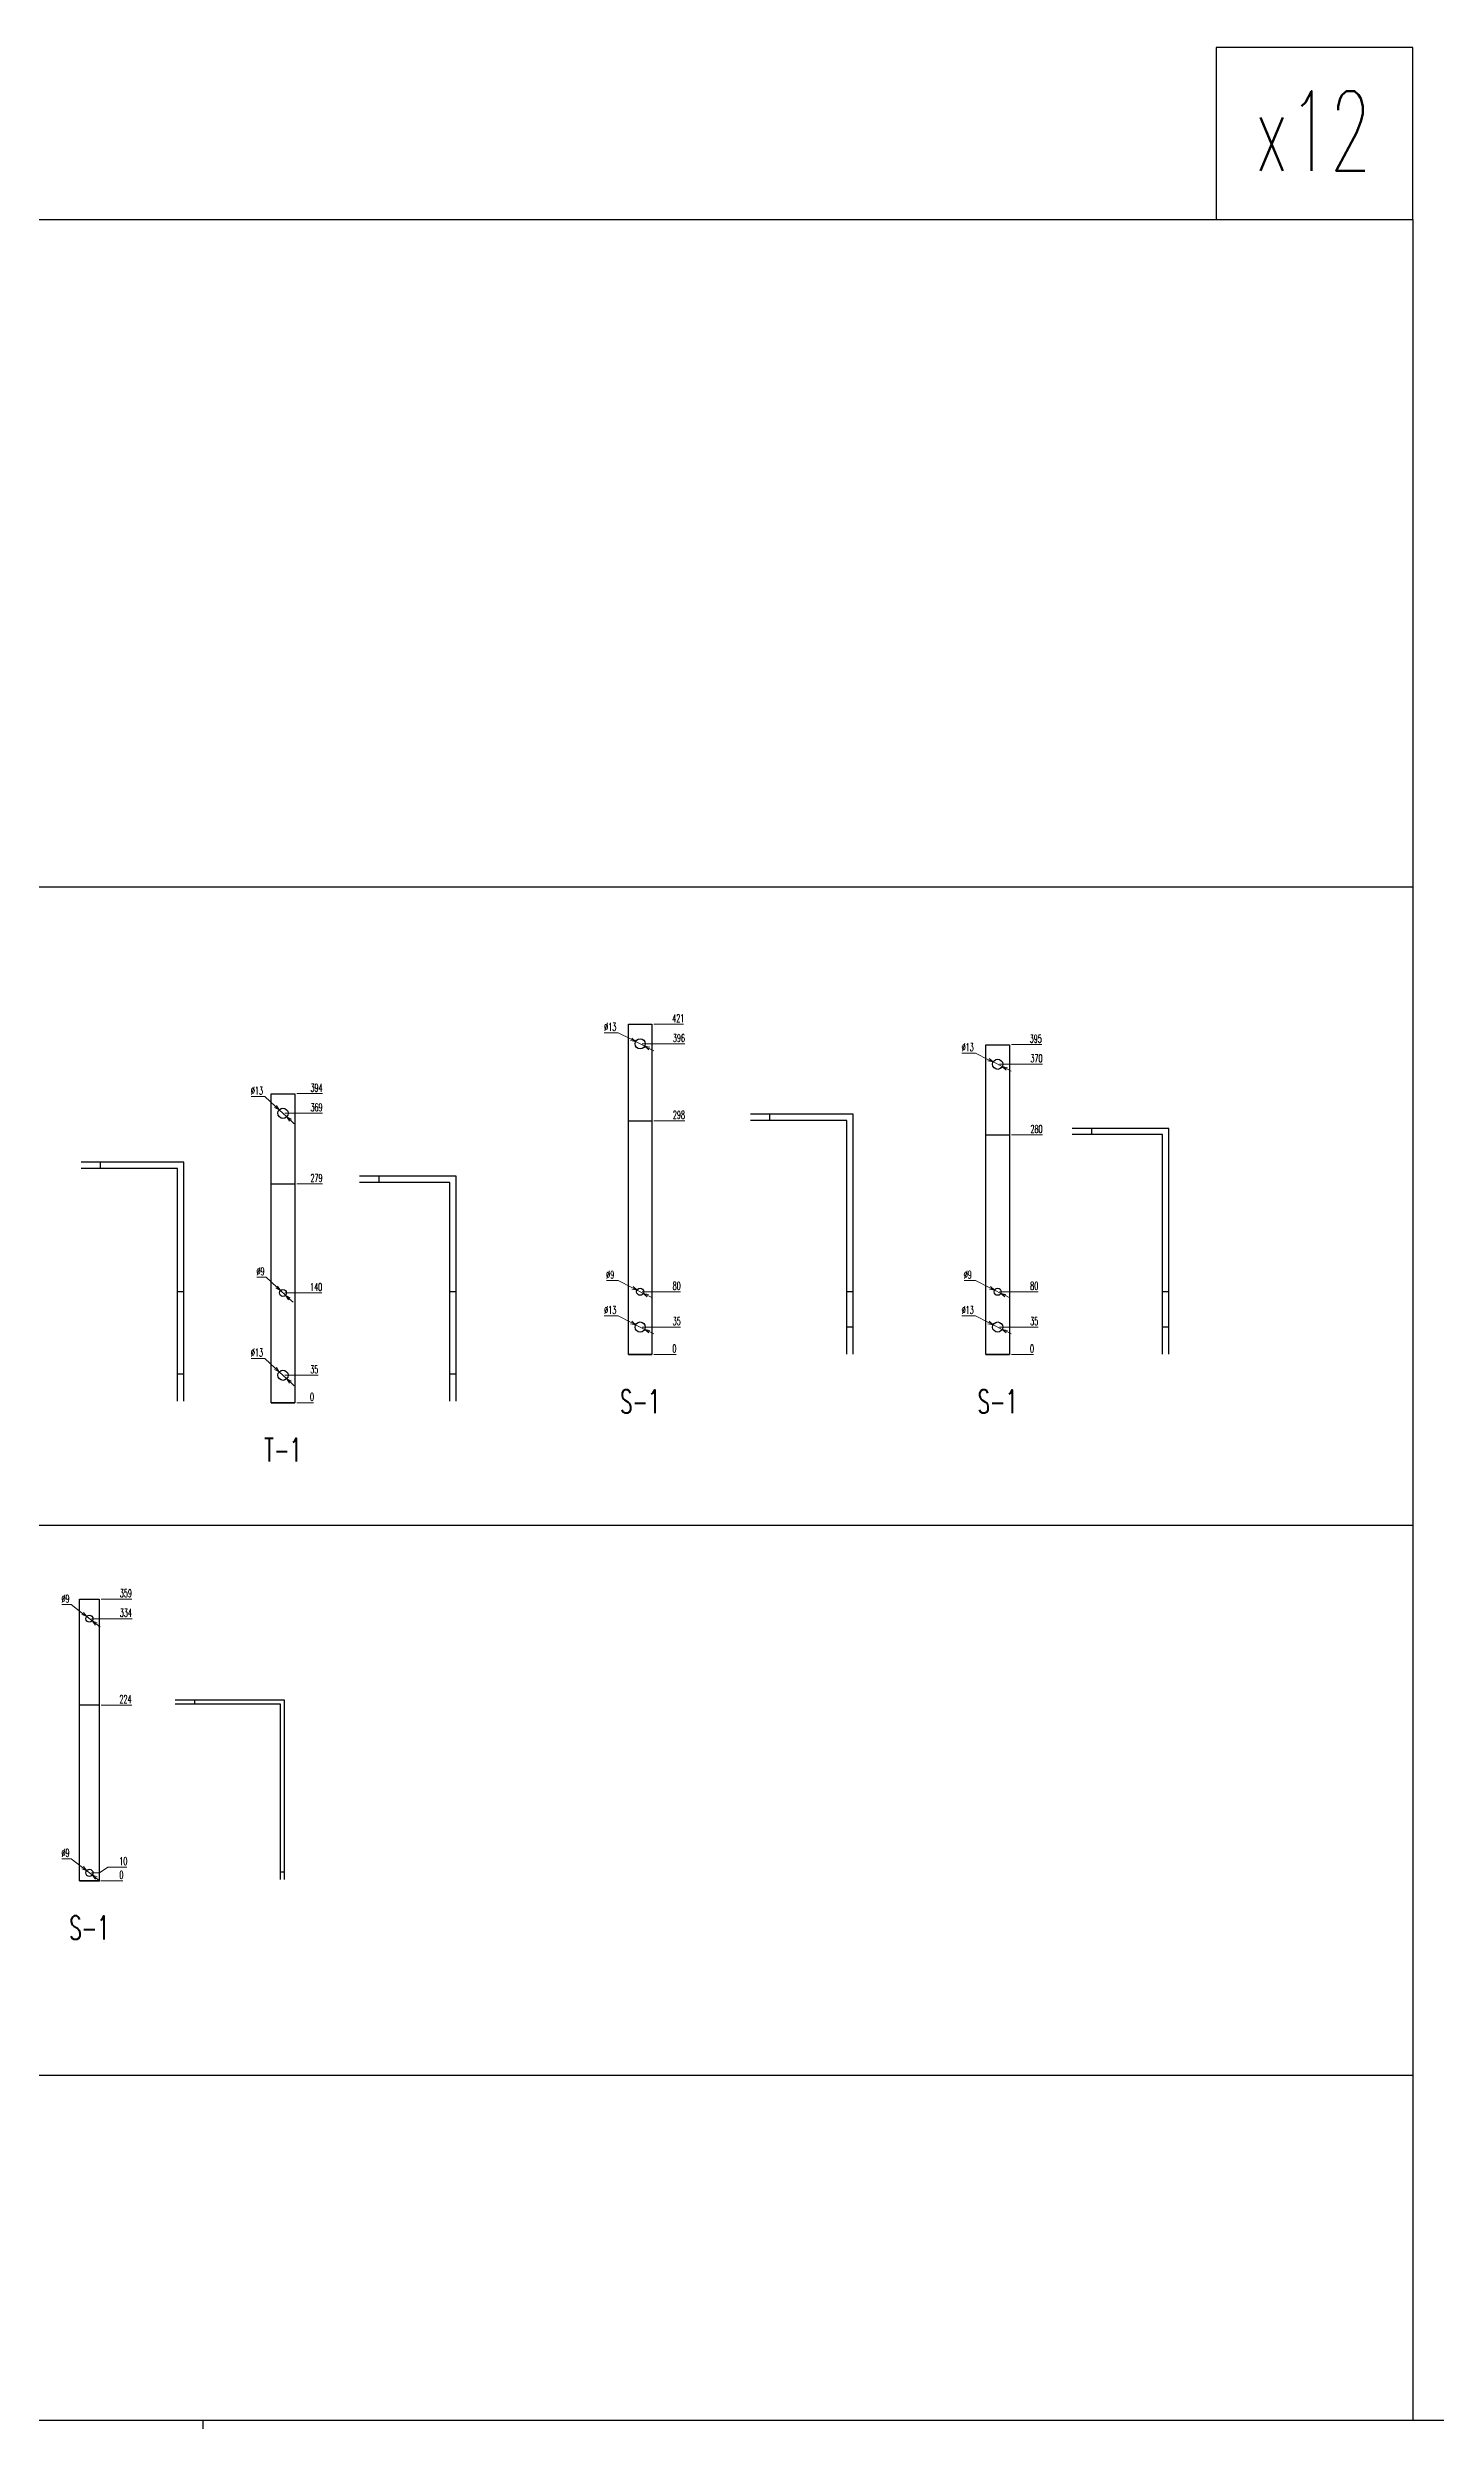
# Model space of a CAD drawing. Header units: millimetres. Extents: x -33730 to 17150, y -76829 to -27437.
# Drawn here: x -5736 to -3966, y -30463 to -27437 of the extents above; entities that cross this region are included whole.
import ezdxf
from ezdxf.enums import TextEntityAlignment as Align

# ---------------------------------------------------------------- set-up
doc = ezdxf.new("R2010")
doc.units = ezdxf.units.MM
doc.header["$LTSCALE"] = 3
doc.layers.add('@.TEXT', color=7, linetype='Continuous')
doc.layers.add('@.VISIBLE', color=7, linetype='Continuous')
doc.styles.add('Ann_w01', font='romans.shx', dxfattribs={"width": 0.6, "bigfont": 'chineset.shx'})
doc.styles.add('Arial', font='arial.ttf')
doc.dimstyles.new('Dim 01_SC05', dxfattribs={"dimscale": 5, "dimtxt": 2, "dimasz": 1.3, "dimexe": 0.5, "dimexo": 0.5, "dimgap": 0.5, "dimtad": 1, "dimtoh": 1, "dimdec": 1, "dimzin": 12, "dimdsep": 46, "dimtxsty": 'Ann_w01', "dimblk": 'OPEN30', "dimcen": 1.5, "dimclrd": 6, "dimclre": 6, "dimclrt": 3, "dimadec": 1, "dimazin": 3, "dimtm": 1e-09, "dimtfac": 1, "dimtdec": 1, "dimtmove": 0, "dimatfit": 3, "dimldrblk": 'OPEN30', "dimfxl": 1, "dimtolj": 1, "dimlwd": 20, "dimlwe": 20, "dimarcsym": 0})

# ---------------------------------------------------------------- blocks, each defined once
blk = doc.blocks.new('KHUNG BAN VE (Made by Tung)')
at = {"layer": '@.VISIBLE', "color": 8}
blk.add_line((75.75, 207), (75.75, 210), dxfattribs=at)
blk.add_lwpolyline([(0, 0), (297, 0), (297, 210), (0, 210)], close=True, dxfattribs=at)
at = {"layer": '@.TEXT', "color": 1, "style": 'Arial'}
for tag, height, p in [('DESIGNER_NAME', 2, (38, 15.5)), ('PROJECT_CODE', 2, (258.5, 15.5)), ('SCALE', 2, (289, 15.5)), ('APPROVED_NAME', 2, (38, 10.5)), ('CUSTOMER_NAME', 2, (258.5, 10.5)), ('PAGE', 2, (289, 10.5)), ('DRAWING_NAME', 4, (173, 8)), ('TOTAL', 2, (289, 5.5))]:
    blk.add_attdef(tag, text='', height=height, dxfattribs=at).set_placement(p, align=Align.MIDDLE_CENTER)
blk = doc.blocks.new('*D382')
at = {"layer": '@.VISIBLE', "color": 6, "lineweight": 20, "transparency": 16777216}
blk.add_line((-5667.6, -29774.4), (-5639.8, -29774.4), dxfattribs=at)
at = {"layer": 'Defpoints', "color": 0, "transparency": 16777216}
for p in [(-5682.6, -29774.4), (-5670.1, -29774.4), (-5646.3, -29774.4)]:
    blk.add_point(p, dxfattribs=at)
at = {"layer": '@.VISIBLE', "color": 3, "transparency": 16777216, "insert": (-5641.8, -29766.9), "char_height": 10, "attachment_point": 5, "style": 'Ann_w01'}
blk.add_mtext('\\A1;0', dxfattribs=at)
blk = doc.blocks.new('_Open30')
at = {"color": 0, "linetype": 'ByBlock', "lineweight": -2}
for p, q in [((-1, 0.27), (0, 0)), ((0, 0), (-1, -0.27)), ((0, 0), (-1, 0))]:
    blk.add_line(p, q, dxfattribs=at)
blk = doc.blocks.new('*D383')
at = {"layer": '@.VISIBLE', "color": 6, "lineweight": 20, "transparency": 16777216}
for p, q in [((-5680.1, -29764.4), (-5669.6, -29764.4)), ((-5669.6, -29764.4), (-5659.3, -29757)), ((-5659.3, -29757), (-5635, -29757))]:
    blk.add_line(p, q, dxfattribs=at)
at = {"layer": 'Defpoints', "color": 0, "transparency": 16777216}
for p in [(-5682.6, -29764.4), (-5646.3, -29757), (-5682.6, -29774.4)]:
    blk.add_point(p, dxfattribs=at)
at = {"layer": '@.VISIBLE', "color": 3, "transparency": 16777216, "insert": (-5639.4, -29749.5), "char_height": 10, "attachment_point": 5, "style": 'Ann_w01'}
blk.add_mtext('\\A1;10', dxfattribs=at)
blk = doc.blocks.new('*D384')
at = {"layer": '@.VISIBLE', "color": 6, "lineweight": 20, "transparency": 16777216}
blk.add_line((-5667.6, -29550.4), (-5628.7, -29550.4), dxfattribs=at)
at = {"layer": 'Defpoints', "color": 0, "transparency": 16777216}
for p in [(-5670.1, -29550.4), (-5646.9, -29550.4), (-5682.6, -29774.4)]:
    blk.add_point(p, dxfattribs=at)
at = {"layer": '@.VISIBLE', "color": 3, "transparency": 16777216, "insert": (-5636.5, -29542.9), "char_height": 10, "attachment_point": 5, "style": 'Ann_w01'}
blk.add_mtext('\\A1;224', dxfattribs=at)
blk = doc.blocks.new('*D385')
at = {"layer": '@.VISIBLE', "color": 6, "lineweight": 20, "transparency": 16777216}
blk.add_line((-5680.1, -29440.4), (-5628.3, -29440.4), dxfattribs=at)
at = {"layer": 'Defpoints', "color": 0, "transparency": 16777216}
for p in [(-5682.6, -29440.4), (-5646.5, -29440.4), (-5682.6, -29774.4)]:
    blk.add_point(p, dxfattribs=at)
at = {"layer": '@.VISIBLE', "color": 3, "transparency": 16777216, "insert": (-5636.1, -29432.9), "char_height": 10, "attachment_point": 5, "style": 'Ann_w01'}
blk.add_mtext('\\A1;334', dxfattribs=at)
blk = doc.blocks.new('*D386')
at = {"layer": '@.VISIBLE', "color": 6, "lineweight": 20, "transparency": 16777216}
blk.add_line((-5667.6, -29415.4), (-5628.5, -29415.4), dxfattribs=at)
at = {"layer": 'Defpoints', "color": 0, "transparency": 16777216}
for p in [(-5670.1, -29415.4), (-5646.2, -29415.4), (-5682.6, -29774.4)]:
    blk.add_point(p, dxfattribs=at)
at = {"layer": '@.VISIBLE', "color": 3, "transparency": 16777216, "insert": (-5636.1, -29407.9), "char_height": 10, "attachment_point": 5, "style": 'Ann_w01'}
blk.add_mtext('\\A1;359', dxfattribs=at)
blk = doc.blocks.new('*D387')
at = {"layer": '@.VISIBLE', "color": 6, "lineweight": 20, "transparency": 16777216}
for p, q in [((-5717.6, -29746.4), (-5706, -29746.4)), ((-5706, -29746.4), (-5691.3, -29757.7)), ((-5679, -29767.1), (-5686.1, -29761.7)), ((-5673.8, -29771.1), (-5668.7, -29775))]:
    blk.add_line(p, q, dxfattribs=at)
at = {"layer": 'Defpoints', "color": 0, "transparency": 16777216}
for p in [(-5686.1, -29761.7), (-5679, -29767.1)]:
    blk.add_point(p, dxfattribs=at)
at = {"layer": '@.VISIBLE', "color": 6, "lineweight": 20, "transparency": 16777216, "xscale": 6.5, "yscale": 6.5, "zscale": 6.5}
for p, rotation in [((-5686.1, -29761.7), 322.5227353006362), ((-5679, -29767.1), 142.5227353006362)]:
    blk.add_blockref('_Open30', p, dxfattribs=dict(at, rotation=rotation))
at = {"layer": '@.VISIBLE', "color": 3, "transparency": 16777216, "insert": (-5713.1, -29738.9), "char_height": 10, "attachment_point": 5, "style": 'Ann_w01'}
blk.add_mtext('\\A1;∅9', dxfattribs=at)
blk = doc.blocks.new('*D388')
at = {"layer": '@.VISIBLE', "color": 6, "lineweight": 20, "transparency": 16777216}
for p, q in [((-5717.6, -29422.4), (-5706, -29422.4)), ((-5706, -29422.4), (-5691.3, -29433.7)), ((-5679, -29443.1), (-5686.1, -29437.7)), ((-5673.8, -29447.1), (-5668.7, -29451))]:
    blk.add_line(p, q, dxfattribs=at)
at = {"layer": 'Defpoints', "color": 0, "transparency": 16777216}
for p in [(-5686.1, -29437.7), (-5679, -29443.1)]:
    blk.add_point(p, dxfattribs=at)
at = {"layer": '@.VISIBLE', "color": 6, "lineweight": 20, "transparency": 16777216, "xscale": 6.5, "yscale": 6.5, "zscale": 6.5}
for p, rotation in [((-5686.1, -29437.7), 322.5227353004735), ((-5679, -29443.1), 142.5227353004735)]:
    blk.add_blockref('_Open30', p, dxfattribs=dict(at, rotation=rotation))
at = {"layer": '@.VISIBLE', "color": 3, "transparency": 16777216, "insert": (-5713.1, -29414.9), "char_height": 10, "attachment_point": 5, "style": 'Ann_w01'}
blk.add_mtext('\\A1;∅9', dxfattribs=at)
blk = doc.blocks.new('*D420')
at = {"layer": '@.VISIBLE', "color": 6, "lineweight": 20, "transparency": 16777216}
blk.add_line((-4962.7, -29103.5), (-4934.5, -29103.5), dxfattribs=at)
at = {"layer": 'Defpoints', "color": 0, "transparency": 16777216}
for p in [(-4980.2, -29103.5), (-4965.2, -29103.5), (-4941, -29103.5)]:
    blk.add_point(p, dxfattribs=at)
at = {"layer": '@.VISIBLE', "color": 3, "transparency": 16777216, "insert": (-4936.5, -29096), "char_height": 10, "attachment_point": 5, "style": 'Ann_w01'}
blk.add_mtext('\\A1;0', dxfattribs=at)
blk = doc.blocks.new('*D421')
at = {"layer": '@.VISIBLE', "color": 6, "lineweight": 20, "transparency": 16777216}
blk.add_line((-4977.7, -29068.5), (-4928.8, -29068.5), dxfattribs=at)
at = {"layer": 'Defpoints', "color": 0, "transparency": 16777216}
for p in [(-4980.2, -29068.5), (-4941, -29068.5), (-4980.2, -29103.5)]:
    blk.add_point(p, dxfattribs=at)
at = {"layer": '@.VISIBLE', "color": 3, "transparency": 16777216, "insert": (-4933.6, -29061), "char_height": 10, "attachment_point": 5, "style": 'Ann_w01'}
blk.add_mtext('\\A1;35', dxfattribs=at)
blk = doc.blocks.new('*D422')
at = {"layer": '@.VISIBLE', "color": 6, "lineweight": 20, "transparency": 16777216}
blk.add_line((-4977.7, -29023.5), (-4928.8, -29023.5), dxfattribs=at)
at = {"layer": 'Defpoints', "color": 0, "transparency": 16777216}
for p in [(-4980.2, -29023.5), (-4941, -29023.5), (-4980.2, -29103.5)]:
    blk.add_point(p, dxfattribs=at)
at = {"layer": '@.VISIBLE', "color": 3, "transparency": 16777216, "insert": (-4933.6, -29016), "char_height": 10, "attachment_point": 5, "style": 'Ann_w01'}
blk.add_mtext('\\A1;80', dxfattribs=at)
blk = doc.blocks.new('*D423')
at = {"layer": '@.VISIBLE', "color": 6, "lineweight": 20, "transparency": 16777216}
blk.add_line((-4962.7, -28805.5), (-4923.1, -28805.5), dxfattribs=at)
at = {"layer": 'Defpoints', "color": 0, "transparency": 16777216}
for p in [(-4965.2, -28805.5), (-4941, -28805.5), (-4980.2, -29103.5)]:
    blk.add_point(p, dxfattribs=at)
at = {"layer": '@.VISIBLE', "color": 3, "transparency": 16777216, "insert": (-4930.8, -28798), "char_height": 10, "attachment_point": 5, "style": 'Ann_w01'}
blk.add_mtext('\\A1;298', dxfattribs=at)
blk = doc.blocks.new('*D414')
at = {"layer": '@.VISIBLE', "color": 6, "lineweight": 20, "transparency": 16777216}
blk.add_line((-4977.7, -28707.5), (-4923.1, -28707.5), dxfattribs=at)
at = {"layer": 'Defpoints', "color": 0, "transparency": 16777216}
for p in [(-4980.2, -28707.5), (-4941, -28707.5), (-4980.2, -29103.5)]:
    blk.add_point(p, dxfattribs=at)
at = {"layer": '@.VISIBLE', "color": 3, "transparency": 16777216, "insert": (-4930.8, -28700), "char_height": 10, "attachment_point": 5, "style": 'Ann_w01'}
blk.add_mtext('\\A1;396', dxfattribs=at)
blk = doc.blocks.new('*D415')
at = {"layer": '@.VISIBLE', "color": 6, "lineweight": 20, "transparency": 16777216}
blk.add_line((-4962.7, -28682.5), (-4924.8, -28682.5), dxfattribs=at)
at = {"layer": 'Defpoints', "color": 0, "transparency": 16777216}
for p in [(-4965.2, -28682.5), (-4941, -28682.5), (-4980.2, -29103.5)]:
    blk.add_point(p, dxfattribs=at)
at = {"layer": '@.VISIBLE', "color": 3, "transparency": 16777216, "insert": (-4931.6, -28675), "char_height": 10, "attachment_point": 5, "style": 'Ann_w01'}
blk.add_mtext('\\A1;421', dxfattribs=at)
blk = doc.blocks.new('*D416')
at = {"layer": '@.VISIBLE', "color": 6, "lineweight": 20, "transparency": 16777216}
for p, q in [((-5026, -28693.3), (-5008.3, -28693.3)), ((-5008.3, -28693.3), (-4991.8, -28701.7)), ((-4974.4, -28710.5), (-4986, -28704.6)), ((-4968.6, -28713.4), (-4962.8, -28716.3))]:
    blk.add_line(p, q, dxfattribs=at)
at = {"layer": 'Defpoints', "color": 0, "transparency": 16777216}
for p in [(-4986, -28704.6), (-4974.4, -28710.5)]:
    blk.add_point(p, dxfattribs=at)
at = {"layer": '@.VISIBLE', "color": 6, "lineweight": 20, "transparency": 16777216, "xscale": 6.5, "yscale": 6.5, "zscale": 6.5}
for p, rotation in [((-4986, -28704.6), 333.2164767374788), ((-4974.4, -28710.5), 153.2164767374788)]:
    blk.add_blockref('_Open30', p, dxfattribs=dict(at, rotation=rotation))
at = {"layer": '@.VISIBLE', "color": 3, "transparency": 16777216, "insert": (-5018.4, -28685.8), "char_height": 10, "attachment_point": 5, "style": 'Ann_w01'}
blk.add_mtext('\\A1;∅13', dxfattribs=at)
blk = doc.blocks.new('*D417')
at = {"layer": '@.VISIBLE', "color": 6, "lineweight": 20, "transparency": 16777216}
for p, q in [((-5023, -29009.3), (-5008.3, -29009.3)), ((-5008.3, -29009.3), (-4990, -29018.6)), ((-4976.2, -29025.6), (-4984.2, -29021.5)), ((-4970.4, -29028.5), (-4964.6, -29031.4))]:
    blk.add_line(p, q, dxfattribs=at)
at = {"layer": 'Defpoints', "color": 0, "transparency": 16777216}
for p in [(-4984.2, -29021.5), (-4976.2, -29025.6)]:
    blk.add_point(p, dxfattribs=at)
at = {"layer": '@.VISIBLE', "color": 6, "lineweight": 20, "transparency": 16777216, "xscale": 6.5, "yscale": 6.5, "zscale": 6.5}
for p, rotation in [((-4984.2, -29021.5), 333.2164767373988), ((-4976.2, -29025.6), 153.2164767373988)]:
    blk.add_blockref('_Open30', p, dxfattribs=dict(at, rotation=rotation))
at = {"layer": '@.VISIBLE', "color": 3, "transparency": 16777216, "insert": (-5018.4, -29001.8), "char_height": 10, "attachment_point": 5, "style": 'Ann_w01'}
blk.add_mtext('\\A1;∅9', dxfattribs=at)
blk = doc.blocks.new('*D418')
at = {"layer": '@.VISIBLE', "color": 6, "lineweight": 20, "transparency": 16777216}
for p, q in [((-5026, -29054.3), (-5008.3, -29054.3)), ((-5008.3, -29054.3), (-4991.8, -29062.7)), ((-4974.4, -29071.5), (-4986, -29065.6)), ((-4968.6, -29074.4), (-4962.8, -29077.3))]:
    blk.add_line(p, q, dxfattribs=at)
at = {"layer": 'Defpoints', "color": 0, "transparency": 16777216}
for p in [(-4986, -29065.6), (-4974.4, -29071.5)]:
    blk.add_point(p, dxfattribs=at)
at = {"layer": '@.VISIBLE', "color": 6, "lineweight": 20, "transparency": 16777216, "xscale": 6.5, "yscale": 6.5, "zscale": 6.5}
for p, rotation in [((-4986, -29065.6), 333.2164767375525), ((-4974.4, -29071.5), 153.2164767375525)]:
    blk.add_blockref('_Open30', p, dxfattribs=dict(at, rotation=rotation))
at = {"layer": '@.VISIBLE', "color": 3, "transparency": 16777216, "insert": (-5018.4, -29046.8), "char_height": 10, "attachment_point": 5, "style": 'Ann_w01'}
blk.add_mtext('\\A1;∅13', dxfattribs=at)
blk = doc.blocks.new('*D429')
at = {"layer": '@.VISIBLE', "color": 6, "lineweight": 20, "transparency": 16777216}
blk.add_line((-4506.8, -29103.5), (-4478.6, -29103.5), dxfattribs=at)
at = {"layer": 'Defpoints', "color": 0, "transparency": 16777216}
for p in [(-4524.3, -29103.5), (-4509.3, -29103.5), (-4485.1, -29103.5)]:
    blk.add_point(p, dxfattribs=at)
at = {"layer": '@.VISIBLE', "color": 3, "transparency": 16777216, "insert": (-4480.6, -29096), "char_height": 10, "attachment_point": 5, "style": 'Ann_w01'}
blk.add_mtext('\\A1;0', dxfattribs=at)
blk = doc.blocks.new('*D430')
at = {"layer": '@.VISIBLE', "color": 6, "lineweight": 20, "transparency": 16777216}
blk.add_line((-4521.8, -29068.5), (-4472.8, -29068.5), dxfattribs=at)
at = {"layer": 'Defpoints', "color": 0, "transparency": 16777216}
for p in [(-4524.3, -29068.5), (-4485.1, -29068.5), (-4524.3, -29103.5)]:
    blk.add_point(p, dxfattribs=at)
at = {"layer": '@.VISIBLE', "color": 3, "transparency": 16777216, "insert": (-4477.7, -29061), "char_height": 10, "attachment_point": 5, "style": 'Ann_w01'}
blk.add_mtext('\\A1;35', dxfattribs=at)
blk = doc.blocks.new('*D431')
at = {"layer": '@.VISIBLE', "color": 6, "lineweight": 20, "transparency": 16777216}
blk.add_line((-4521.8, -29023.5), (-4472.8, -29023.5), dxfattribs=at)
at = {"layer": 'Defpoints', "color": 0, "transparency": 16777216}
for p in [(-4524.3, -29023.5), (-4485.1, -29023.5), (-4524.3, -29103.5)]:
    blk.add_point(p, dxfattribs=at)
at = {"layer": '@.VISIBLE', "color": 3, "transparency": 16777216, "insert": (-4477.7, -29016), "char_height": 10, "attachment_point": 5, "style": 'Ann_w01'}
blk.add_mtext('\\A1;80', dxfattribs=at)
blk = doc.blocks.new('*D432')
at = {"layer": '@.VISIBLE', "color": 6, "lineweight": 20, "transparency": 16777216}
blk.add_line((-4506.8, -28823.5), (-4467.1, -28823.5), dxfattribs=at)
at = {"layer": 'Defpoints', "color": 0, "transparency": 16777216}
for p in [(-4509.3, -28823.5), (-4485.1, -28823.5), (-4524.3, -29103.5)]:
    blk.add_point(p, dxfattribs=at)
at = {"layer": '@.VISIBLE', "color": 3, "transparency": 16777216, "insert": (-4474.8, -28816), "char_height": 10, "attachment_point": 5, "style": 'Ann_w01'}
blk.add_mtext('\\A1;280', dxfattribs=at)
blk = doc.blocks.new('*D433')
at = {"layer": '@.VISIBLE', "color": 6, "lineweight": 20, "transparency": 16777216}
blk.add_line((-4521.8, -28733.5), (-4467.1, -28733.5), dxfattribs=at)
at = {"layer": 'Defpoints', "color": 0, "transparency": 16777216}
for p in [(-4524.3, -28733.5), (-4485.1, -28733.5), (-4524.3, -29103.5)]:
    blk.add_point(p, dxfattribs=at)
at = {"layer": '@.VISIBLE', "color": 3, "transparency": 16777216, "insert": (-4474.8, -28726), "char_height": 10, "attachment_point": 5, "style": 'Ann_w01'}
blk.add_mtext('\\A1;370', dxfattribs=at)
blk = doc.blocks.new('*D434')
at = {"layer": '@.VISIBLE', "color": 6, "lineweight": 20, "transparency": 16777216}
blk.add_line((-4506.8, -28708.5), (-4468, -28708.5), dxfattribs=at)
at = {"layer": 'Defpoints', "color": 0, "transparency": 16777216}
for p in [(-4509.3, -28708.5), (-4485.9, -28708.5), (-4524.3, -29103.5)]:
    blk.add_point(p, dxfattribs=at)
at = {"layer": '@.VISIBLE', "color": 3, "transparency": 16777216, "insert": (-4475.7, -28701), "char_height": 10, "attachment_point": 5, "style": 'Ann_w01'}
blk.add_mtext('\\A1;395', dxfattribs=at)
blk = doc.blocks.new('*D435')
at = {"layer": '@.VISIBLE', "color": 6, "lineweight": 20, "transparency": 16777216}
for p, q in [((-4570.1, -28719.3), (-4552.4, -28719.3)), ((-4552.4, -28719.3), (-4535.9, -28727.7)), ((-4518.5, -28736.5), (-4530.1, -28730.6)), ((-4512.7, -28739.4), (-4506.9, -28742.3))]:
    blk.add_line(p, q, dxfattribs=at)
at = {"layer": 'Defpoints', "color": 0, "transparency": 16777216}
for p in [(-4530.1, -28730.6), (-4518.5, -28736.5)]:
    blk.add_point(p, dxfattribs=at)
at = {"layer": '@.VISIBLE', "color": 6, "lineweight": 20, "transparency": 16777216, "xscale": 6.5, "yscale": 6.5, "zscale": 6.5}
for p, rotation in [((-4530.1, -28730.6), 333.2164767375273), ((-4518.5, -28736.5), 153.2164767375273)]:
    blk.add_blockref('_Open30', p, dxfattribs=dict(at, rotation=rotation))
at = {"layer": '@.VISIBLE', "color": 3, "transparency": 16777216, "insert": (-4562.5, -28711.8), "char_height": 10, "attachment_point": 5, "style": 'Ann_w01'}
blk.add_mtext('\\A1;∅13', dxfattribs=at)
blk = doc.blocks.new('*D436')
at = {"layer": '@.VISIBLE', "color": 6, "lineweight": 20, "transparency": 16777216}
for p, q in [((-4567.1, -29009.3), (-4552.4, -29009.3)), ((-4552.4, -29009.3), (-4534.1, -29018.6)), ((-4520.3, -29025.6), (-4528.3, -29021.5)), ((-4514.5, -29028.5), (-4508.7, -29031.4))]:
    blk.add_line(p, q, dxfattribs=at)
at = {"layer": 'Defpoints', "color": 0, "transparency": 16777216}
for p in [(-4528.3, -29021.5), (-4520.3, -29025.6)]:
    blk.add_point(p, dxfattribs=at)
at = {"layer": '@.VISIBLE', "color": 6, "lineweight": 20, "transparency": 16777216, "xscale": 6.5, "yscale": 6.5, "zscale": 6.5}
for p, rotation in [((-4528.3, -29021.5), 333.2164767373392), ((-4520.3, -29025.6), 153.2164767373392)]:
    blk.add_blockref('_Open30', p, dxfattribs=dict(at, rotation=rotation))
at = {"layer": '@.VISIBLE', "color": 3, "transparency": 16777216, "insert": (-4562.5, -29001.8), "char_height": 10, "attachment_point": 5, "style": 'Ann_w01'}
blk.add_mtext('\\A1;∅9', dxfattribs=at)
blk = doc.blocks.new('*D437')
at = {"layer": '@.VISIBLE', "color": 6, "lineweight": 20, "transparency": 16777216}
for p, q in [((-4570.1, -29054.3), (-4552.4, -29054.3)), ((-4552.4, -29054.3), (-4535.9, -29062.7)), ((-4518.5, -29071.5), (-4530.1, -29065.6)), ((-4512.7, -29074.4), (-4506.9, -29077.3))]:
    blk.add_line(p, q, dxfattribs=at)
at = {"layer": 'Defpoints', "color": 0, "transparency": 16777216}
for p in [(-4530.1, -29065.6), (-4518.5, -29071.5)]:
    blk.add_point(p, dxfattribs=at)
at = {"layer": '@.VISIBLE', "color": 6, "lineweight": 20, "transparency": 16777216, "xscale": 6.5, "yscale": 6.5, "zscale": 6.5}
for p, rotation in [((-4530.1, -29065.6), 333.2164767375524), ((-4518.5, -29071.5), 153.2164767375524)]:
    blk.add_blockref('_Open30', p, dxfattribs=dict(at, rotation=rotation))
at = {"layer": '@.VISIBLE', "color": 3, "transparency": 16777216, "insert": (-4562.5, -29046.8), "char_height": 10, "attachment_point": 5, "style": 'Ann_w01'}
blk.add_mtext('\\A1;∅13', dxfattribs=at)
blk = doc.blocks.new('*D452')
at = {"layer": '@.VISIBLE', "color": 6, "lineweight": 20, "transparency": 16777216}
blk.add_line((-5418.2, -29165), (-5396.7, -29165), dxfattribs=at)
at = {"layer": 'Defpoints', "color": 0, "transparency": 16777216}
for p in [(-5435.7, -29165), (-5420.7, -29165), (-5403.2, -29165)]:
    blk.add_point(p, dxfattribs=at)
at = {"layer": '@.VISIBLE', "color": 3, "transparency": 16777216, "insert": (-5398.7, -29157.5), "char_height": 10, "attachment_point": 5, "style": 'Ann_w01'}
blk.add_mtext('\\A1;0', dxfattribs=at)
blk = doc.blocks.new('*D453')
at = {"layer": '@.VISIBLE', "color": 6, "lineweight": 20, "transparency": 16777216}
blk.add_line((-5433.2, -29130), (-5391, -29130), dxfattribs=at)
at = {"layer": 'Defpoints', "color": 0, "transparency": 16777216}
for p in [(-5435.7, -29130), (-5403.2, -29130), (-5435.7, -29165)]:
    blk.add_point(p, dxfattribs=at)
at = {"layer": '@.VISIBLE', "color": 3, "transparency": 16777216, "insert": (-5395.9, -29122.5), "char_height": 10, "attachment_point": 5, "style": 'Ann_w01'}
blk.add_mtext('\\A1;35', dxfattribs=at)
blk = doc.blocks.new('*D454')
at = {"layer": '@.VISIBLE', "color": 6, "lineweight": 20, "transparency": 16777216}
blk.add_line((-5433.2, -29025), (-5386.2, -29025), dxfattribs=at)
at = {"layer": 'Defpoints', "color": 0, "transparency": 16777216}
for p in [(-5435.7, -29025), (-5403.2, -29025), (-5435.7, -29165)]:
    blk.add_point(p, dxfattribs=at)
at = {"layer": '@.VISIBLE', "color": 3, "transparency": 16777216, "insert": (-5393.5, -29017.5), "char_height": 10, "attachment_point": 5, "style": 'Ann_w01'}
blk.add_mtext('\\A1;140', dxfattribs=at)
blk = doc.blocks.new('*D455')
at = {"layer": '@.VISIBLE', "color": 6, "lineweight": 20, "transparency": 16777216}
blk.add_line((-5418.2, -28886), (-5385.5, -28886), dxfattribs=at)
at = {"layer": 'Defpoints', "color": 0, "transparency": 16777216}
for p in [(-5420.7, -28886), (-5403.1, -28886), (-5435.7, -29165)]:
    blk.add_point(p, dxfattribs=at)
at = {"layer": '@.VISIBLE', "color": 3, "transparency": 16777216, "insert": (-5393, -28878.5), "char_height": 10, "attachment_point": 5, "style": 'Ann_w01'}
blk.add_mtext('\\A1;279', dxfattribs=at)
blk = doc.blocks.new('*D456')
at = {"layer": '@.VISIBLE', "color": 6, "lineweight": 20, "transparency": 16777216}
blk.add_line((-5433.2, -28796), (-5385.5, -28796), dxfattribs=at)
at = {"layer": 'Defpoints', "color": 0, "transparency": 16777216}
for p in [(-5435.7, -28796), (-5403.1, -28796), (-5435.7, -29165)]:
    blk.add_point(p, dxfattribs=at)
at = {"layer": '@.VISIBLE', "color": 3, "transparency": 16777216, "insert": (-5393, -28788.5), "char_height": 10, "attachment_point": 5, "style": 'Ann_w01'}
blk.add_mtext('\\A1;369', dxfattribs=at)
blk = doc.blocks.new('*D457')
at = {"layer": '@.VISIBLE', "color": 6, "lineweight": 20, "transparency": 16777216}
blk.add_line((-5418.2, -28771), (-5385.2, -28771), dxfattribs=at)
at = {"layer": 'Defpoints', "color": 0, "transparency": 16777216}
for p in [(-5420.7, -28771), (-5403.4, -28771), (-5435.7, -29165)]:
    blk.add_point(p, dxfattribs=at)
at = {"layer": '@.VISIBLE', "color": 3, "transparency": 16777216, "insert": (-5393, -28763.5), "char_height": 10, "attachment_point": 5, "style": 'Ann_w01'}
blk.add_mtext('\\A1;394', dxfattribs=at)
blk = doc.blocks.new('*D458')
at = {"layer": '@.VISIBLE', "color": 6, "lineweight": 20, "transparency": 16777216}
for p, q in [((-5469, -29005), (-5457.3, -29005)), ((-5457.3, -29005), (-5443.8, -29017.6)), ((-5432.4, -29028.1), (-5439, -29022)), ((-5427.7, -29032.5), (-5422.9, -29037))]:
    blk.add_line(p, q, dxfattribs=at)
at = {"layer": 'Defpoints', "color": 0, "transparency": 16777216}
for p in [(-5439, -29022), (-5432.4, -29028.1)]:
    blk.add_point(p, dxfattribs=at)
at = {"layer": '@.VISIBLE', "color": 6, "lineweight": 20, "transparency": 16777216, "xscale": 6.5, "yscale": 6.5, "zscale": 6.5}
for p, rotation in [((-5439, -29022), 317.084656729172), ((-5432.4, -29028.1), 137.0846567291721)]:
    blk.add_blockref('_Open30', p, dxfattribs=dict(at, rotation=rotation))
at = {"layer": '@.VISIBLE', "color": 3, "transparency": 16777216, "insert": (-5464.4, -28997.5), "char_height": 10, "attachment_point": 5, "style": 'Ann_w01'}
blk.add_mtext('\\A1;∅9', dxfattribs=at)
blk = doc.blocks.new('*D459')
at = {"layer": '@.VISIBLE', "color": 6, "lineweight": 20, "transparency": 16777216}
for p, q in [((-5476.4, -29108.6), (-5458.8, -29108.6)), ((-5458.8, -29108.6), (-5445.3, -29121.2)), ((-5431, -29134.5), (-5440.5, -29125.6)), ((-5426.2, -29138.9), (-5421.5, -29143.3))]:
    blk.add_line(p, q, dxfattribs=at)
at = {"layer": 'Defpoints', "color": 0, "transparency": 16777216}
for p in [(-5440.5, -29125.6), (-5431, -29134.5)]:
    blk.add_point(p, dxfattribs=at)
at = {"layer": '@.VISIBLE', "color": 6, "lineweight": 20, "transparency": 16777216, "xscale": 6.5, "yscale": 6.5, "zscale": 6.5}
for p, rotation in [((-5440.5, -29125.6), 317.0846567291969), ((-5431, -29134.5), 137.0846567291969)]:
    blk.add_blockref('_Open30', p, dxfattribs=dict(at, rotation=rotation))
at = {"layer": '@.VISIBLE', "color": 3, "transparency": 16777216, "insert": (-5468.9, -29101.1), "char_height": 10, "attachment_point": 5, "style": 'Ann_w01'}
blk.add_mtext('\\A1;∅13', dxfattribs=at)
blk = doc.blocks.new('*D460')
at = {"layer": '@.VISIBLE', "color": 6, "lineweight": 20, "transparency": 16777216}
for p, q in [((-5476.4, -28774.6), (-5458.8, -28774.6)), ((-5458.8, -28774.6), (-5445.3, -28787.2)), ((-5431, -28800.5), (-5440.5, -28791.6)), ((-5426.2, -28804.9), (-5421.5, -28809.3))]:
    blk.add_line(p, q, dxfattribs=at)
at = {"layer": 'Defpoints', "color": 0, "transparency": 16777216}
for p in [(-5440.5, -28791.6), (-5431, -28800.5)]:
    blk.add_point(p, dxfattribs=at)
at = {"layer": '@.VISIBLE', "color": 6, "lineweight": 20, "transparency": 16777216, "xscale": 6.5, "yscale": 6.5, "zscale": 6.5}
for p, rotation in [((-5440.5, -28791.6), 317.0846567292623), ((-5431, -28800.5), 137.0846567292624)]:
    blk.add_blockref('_Open30', p, dxfattribs=dict(at, rotation=rotation))
at = {"layer": '@.VISIBLE', "color": 3, "transparency": 16777216, "insert": (-5468.9, -28767.1), "char_height": 10, "attachment_point": 5, "style": 'Ann_w01'}
blk.add_mtext('\\A1;∅13', dxfattribs=at)

msp = doc.modelspace()

# ---------------------------------------------------------------- linework, layer by layer
at = {"layer": '@.VISIBLE'}
for p, q in [((-7204.05, -28507.26), (-3994.66, -28507.26)), ((-4814.7, -28805.23), (-4814.7, -28797.23)), ((-4404.17, -28823.23), (-4404.17, -28815.23)), ((-5668.27, -28866.23), (-5668.27, -28858.23)), ((-5668.27, -28866.23), (-5668.27, -28861.23)), ((-5313.06, -28884.23), (-5313.06, -28876.23)), ((-5570.27, -29023.28), (-5562.27, -29023.28)), ((-5223.06, -29023.28), (-5215.06, -29023.28)), ((-4716.7, -29023.28), (-4708.7, -29023.28)), ((-4314.17, -29023.28), (-4306.17, -29023.28)), ((-4716.7, -29068.24), (-4708.7, -29068.24)), ((-4314.17, -29068.24), (-4306.17, -29068.24)), ((-5570.27, -29128.24), (-5562.27, -29128.24)), ((-5223.06, -29128.24), (-5215.06, -29128.24)), ((-7204.05, -29321.32), (-3994.66, -29321.32)), ((-7204.05, -30022.19), (-3994.66, -30022.19))]:
    msp.add_line(p, q, dxfattribs=at)
at = {"layer": '@.VISIBLE', "color": 2}
for p, q in [((-4995.23, -28682.54), (-4965.23, -28682.54)), ((-4539.29, -28708.54), (-4509.29, -28708.54)), ((-4995.23, -28805.54), (-4965.23, -28805.54)), ((-4539.29, -28823.54), (-4509.29, -28823.54)), ((-4995.23, -29103.54), (-4965.23, -29103.54)), ((-4539.29, -29103.54), (-4509.29, -29103.54)), ((-5695.08, -29415.39), (-5670.08, -29415.39)), ((-5695.08, -29550.39), (-5670.08, -29550.39)), ((-5548.37, -29549.39), (-5548.37, -29544.39)), ((-5438.81, -29762.89), (-5433.87, -29762.89)), ((-5695.08, -29774.39), (-5670.08, -29774.39))]:
    msp.add_line(p, q, dxfattribs=at)
at = {"layer": '@.VISIBLE', "color": 4}
for p, q in [((-5450.74, -28771.04), (-5420.74, -28771.04)), ((-5450.74, -28886.04), (-5420.74, -28886.04)), ((-5450.74, -29165.04), (-5420.74, -29165.04))]:
    msp.add_line(p, q, dxfattribs=at)
at = {"layer": '@.VISIBLE'}
for points in [[(-3994.66, -27437.2), (-4245.79, -27437.2), (-4245.79, -27656.43), (-3994.66, -27656.43)], [(-7204.05, -27656.43), (-3994.66, -27656.43), (-3994.66, -30462.63), (-7204.05, -30462.63)]]:
    msp.add_lwpolyline(points, close=True, dxfattribs=at)
at = {"layer": '@.VISIBLE', "color": 2}
for points in [[(-4995.23, -28682.54), (-4965.23, -28682.54), (-4965.23, -29103.54), (-4995.23, -29103.54)], [(-4539.29, -28708.54), (-4509.29, -28708.54), (-4509.29, -29103.54), (-4539.29, -29103.54)], [(-5695.08, -29415.39), (-5670.08, -29415.39), (-5670.08, -29774.39), (-5695.08, -29774.39)]]:
    msp.add_lwpolyline(points, close=True, dxfattribs=at)
at = {"layer": '@.VISIBLE', "color": 4}
msp.add_lwpolyline([(-5450.74, -28771.04), (-5420.74, -28771.04), (-5420.74, -29165.04), (-5450.74, -29165.04)], close=True, dxfattribs=at)
at = {"layer": '@.VISIBLE', "color": 2}
for points in [[(-4708.7, -29103.24), (-4708.7, -28797.23), (-4839.7, -28797.23)], [(-4716.7, -29103.24), (-4716.7, -28805.23), (-4839.7, -28805.23)], [(-4306.17, -29103.24), (-4306.17, -28815.23), (-4429.17, -28815.23)], [(-4314.17, -29103.24), (-4314.17, -28823.23), (-4429.17, -28823.23)], [(-5433.87, -29772.89), (-5433.87, -29544.39), (-5573.37, -29544.39)], [(-5438.87, -29772.89), (-5438.87, -29549.39), (-5573.37, -29549.39)]]:
    msp.add_lwpolyline(points, dxfattribs=at)
at = {"layer": '@.VISIBLE', "color": 4}
for points in [[(-5562.27, -29163.24), (-5562.27, -28858.23), (-5693.27, -28858.23)], [(-5570.27, -29163.24), (-5570.27, -28866.23), (-5693.27, -28866.23)], [(-5215.06, -29163.24), (-5215.06, -28876.23), (-5338.06, -28876.23)], [(-5223.06, -29163.24), (-5223.06, -28884.23), (-5338.06, -28884.23)]]:
    msp.add_lwpolyline(points, dxfattribs=at)
at = {"layer": '@.VISIBLE', "color": 2}
for centre, radius in [((-4980.23, -28707.54), 6.5), ((-4524.29, -28733.54), 6.5), ((-4980.23, -29023.54), 4.5), ((-4524.29, -29023.54), 4.5), ((-4980.23, -29068.54), 6.5), ((-4524.29, -29068.54), 6.5), ((-5682.58, -29440.39), 4.5), ((-5682.58, -29764.39), 4.5)]:
    msp.add_circle(centre, radius, dxfattribs=at)
at = {"layer": '@.VISIBLE', "color": 4}
for centre, radius in [((-5435.74, -28796.04), 6.5), ((-5435.74, -29025.04), 4.5), ((-5435.74, -29130.04), 6.5)]:
    msp.add_circle(centre, radius, dxfattribs=at)

# ---------------------------------------------------------------- block references
at = {"layer": '@.VISIBLE', "xscale": 22, "yscale": 22, "zscale": 22}
msp.add_blockref('KHUNG BAN VE (Made by Tung)', (-7204.05, -35082.63), dxfattribs=at)

# ---------------------------------------------------------------- texts
at = {"style": 'Ann_w01', "width": 0.6}
for s, p in [('S-1', (-4980.23, -29163.54)), ('S-1', (-4524.29, -29163.54)), ('T-1', (-5435.74, -29225.04)), ('S-1', (-5682.58, -29834.39))]:
    msp.add_text(s, height=30, dxfattribs=at).set_placement(p, align=Align.MIDDLE_CENTER)
at = {"layer": '@.VISIBLE', "color": 2, "style": 'Ann_w01', "width": 0.6}
msp.add_text('x12', height=101.532, dxfattribs=at).set_placement((-4122.66, -27543.53), align=Align.MIDDLE_CENTER)

# ---------------------------------------------------------------- dimensions: what is measured, and where the dimension line sits
at = {"layer": '@.VISIBLE'}
for p1, p2, picture, middle in [((-4974.42, -28710.47), (-4986.03, -28704.62), '*D416', (-5018.42, -28693.35)), ((-4518.49, -28736.47), (-4530.1, -28730.62), '*D435', (-4562.49, -28719.35)), ((-5430.98, -28800.47), (-5440.5, -28791.62), '*D460', (-5468.88, -28774.59)), ((-5432.44, -29028.11), (-5439.03, -29021.98), '*D458', (-5464.41, -29004.96)), ((-4976.21, -29025.57), (-4984.24, -29021.52), '*D417', (-5018.42, -29009.35)), ((-4520.28, -29025.57), (-4528.31, -29021.52), '*D436', (-4562.49, -29009.35)), ((-4974.42, -29071.47), (-4986.03, -29065.62), '*D418', (-5018.42, -29054.35)), ((-4518.49, -29071.47), (-4530.1, -29065.62), '*D437', (-4562.49, -29054.35)), ((-5430.98, -29134.47), (-5440.5, -29125.62), '*D459', (-5468.88, -29108.59))]:
    dim = msp.add_diameter_dim_2p(p1=p1, p2=p2, dimstyle='Dim 01_SC05', dxfattribs=at)
    dim.commit()
    dim.dimension.update_dxf_attribs({"geometry": picture, "text_midpoint": middle, "dimtype": 163})
for feature_location, offset, origin, picture, middle in [((-4965.23, -28682.54), (24.24, 0), (-4980.23, -29103.54), '*D415', (-4931.63, -28675.04)), ((-4980.23, -28707.54), (39.24, 0), (-4980.23, -29103.54), '*D414', (-4930.77, -28700.04)), ((-4509.29, -28708.54), (23.38, 0), (-4524.29, -29103.54), '*D434', (-4475.7, -28701.04)), ((-4524.29, -28733.54), (39.24, 0), (-4524.29, -29103.54), '*D433', (-4474.84, -28726.04)), ((-5420.74, -28771.04), (17.35, 0), (-5435.74, -29165.04), '*D457', (-5393.03, -28763.54)), ((-5435.74, -28796.04), (32.64, 0), (-5435.74, -29165.04), '*D456', (-5393.03, -28788.54)), ((-4965.23, -28805.54), (24.24, 0), (-4980.23, -29103.54), '*D423', (-4930.77, -28798.04)), ((-4509.29, -28823.54), (24.24, 0), (-4524.29, -29103.54), '*D432', (-4474.84, -28816.04)), ((-5420.74, -28886.04), (17.64, 0), (-5435.74, -29165.04), '*D455', (-5393.03, -28878.54)), ((-5435.74, -29025.04), (32.5, 0), (-5435.74, -29165.04), '*D454', (-5393.45, -29017.54)), ((-4980.23, -29023.54), (39.24, 0), (-4980.23, -29103.54), '*D422', (-4933.63, -29016.04)), ((-4524.29, -29023.54), (39.24, 0), (-4524.29, -29103.54), '*D431', (-4477.7, -29016.04)), ((-4980.23, -29068.54), (39.24, 0), (-4980.23, -29103.54), '*D421', (-4933.63, -29061.04)), ((-4524.29, -29068.54), (39.24, 0), (-4524.29, -29103.54), '*D430', (-4477.7, -29061.04)), ((-4965.226237, -29103.54453669), (24.23957097, 0), (-4980.226237, -29103.54453669), '*D420', (-4936.48666603, -29096.04453669)), ((-4509.29419148, -29103.54453669), (24.23957097, 0), (-4524.29419148, -29103.54453669), '*D429', (-4480.55462051, -29096.04453669)), ((-5435.74, -29130.04), (32.5, 0), (-5435.74, -29165.04), '*D453', (-5395.88, -29122.54)), ((-5420.73663004, -29165.0431213), (17.49729155, 0), (-5435.73663004, -29165.0431213), '*D452', (-5398.7393385, -29157.5431213))]:
    dim = msp.add_ordinate_dim(feature_location=feature_location, offset=offset, dtype=0, origin=origin, dimstyle='Dim 01_SC05', dxfattribs=at)
    dim.commit()
    dim.dimension.update_dxf_attribs({"geometry": picture, "text_midpoint": middle})
at = {"layer": '@.VISIBLE', "color": 2}
for feature_location, offset, origin, picture, middle in [((-5670.08, -29415.39), (23.9, 0), (-5682.58, -29774.39), '*D386', (-5636.11, -29407.89)), ((-5682.58, -29440.39), (36.11, 0), (-5682.58, -29774.39), '*D385', (-5636.11, -29432.89)), ((-5670.08, -29550.39), (23.18, 0), (-5682.58, -29774.39), '*D384', (-5636.54, -29542.89)), ((-5682.58, -29764.39), (36.25, 7.37), (-5682.58, -29774.39), '*D383', (-5639.4, -29749.52)), ((-5670.07811506, -29774.38981025), (23.75263287, 0), (-5682.57811506, -29774.38981025), '*D382', (-5641.82548219, -29766.88981025))]:
    dim = msp.add_ordinate_dim(feature_location=feature_location, offset=offset, dtype=0, origin=origin, dimstyle='Dim 01_SC05', dxfattribs=at)
    dim.commit()
    dim.dimension.update_dxf_attribs({"geometry": picture, "text_midpoint": middle})
for p1, p2, picture, middle in [((-5679.01, -29443.13), (-5686.15, -29437.65), '*D388', (-5713.06, -29422.44)), ((-5679.01, -29767.13), (-5686.15, -29761.65), '*D387', (-5713.06, -29746.44))]:
    dim = msp.add_diameter_dim_2p(p1=p1, p2=p2, dimstyle='Dim 01_SC05', dxfattribs=at)
    dim.commit()
    dim.dimension.update_dxf_attribs({"geometry": picture, "text_midpoint": middle, "dimtype": 163})

doc.saveas('drawing.dxf')
